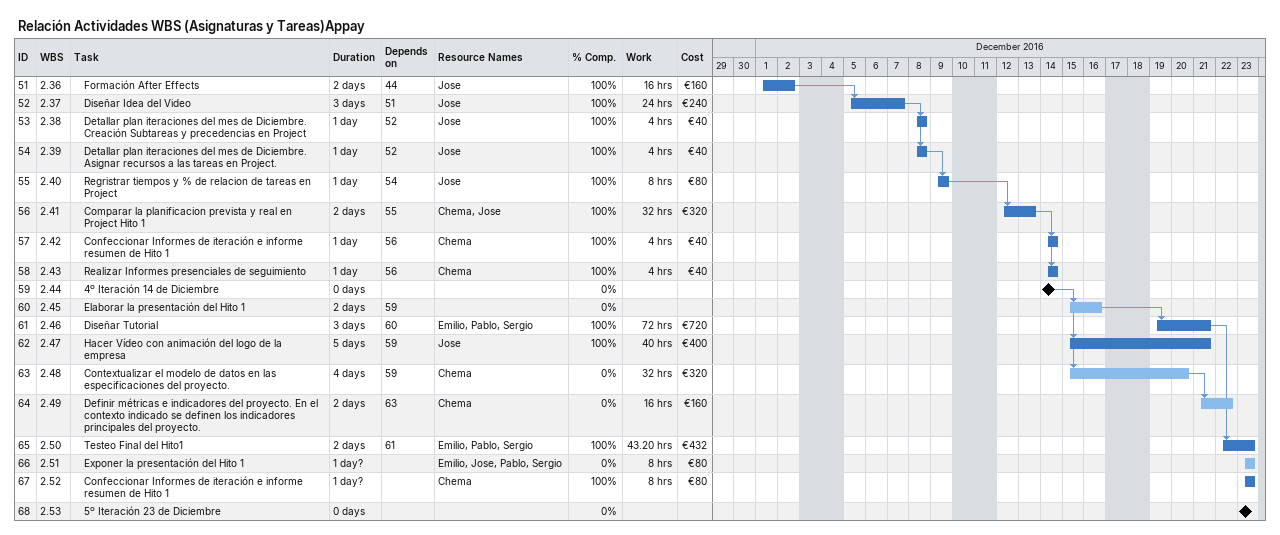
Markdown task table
Relación Actividades WBS (Asignaturas y Tareas)Appay

| ID | WBS | Task | Duration | Start | Finish | Predecessors | Resources | % complete | Work (h) | Cost (€) |
|---|---|---|---|---|---|---|---|---|---|---|
| 51 | 2.36 | Formación After Effects | 2d | 2016-12-01 | 2016-12-02 | 44 | Jose | 100 | 16 | 160 |
| 52 | 2.37 | Diseñar Idea del Video | 3d | 2016-12-05 | 2016-12-07 | 51 | Jose | 100 | 24 | 240 |
| 53 | 2.38 | Detallar plan iteraciones del mes de Diciembre. Creación Subtareas y precedencias en Project | 1d | 2016-12-08 | 2016-12-08 | 52 | Jose | 100 | 4 | 40 |
| 54 | 2.39 | Detallar plan iteraciones del mes de Diciembre. Asignar recursos a las tareas en Project. | 1d | 2016-12-08 | 2016-12-08 | 52 | Jose | 100 | 4 | 40 |
| 55 | 2.40 | Regristrar tiempos y % de relacion de tareas en Project | 1d | 2016-12-09 | 2016-12-09 | 54 | Jose | 100 | 8 | 80 |
| 56 | 2.41 | Comparar la planificacion prevista y real en Project Hito 1 | 2d | 2016-12-12 | 2016-12-13 | 55 | Chema, Jose | 100 | 32 | 320 |
| 57 | 2.42 | Confeccionar Informes de iteración e informe resumen de Hito 1 | 1d | 2016-12-14 | 2016-12-14 | 56 | Chema | 100 | 4 | 40 |
| 58 | 2.43 | Realizar Informes presenciales de seguimiento | 1d | 2016-12-14 | 2016-12-14 | 56 | Chema | 100 | 4 | 40 |
| 59 | 2.44 | 4º Iteración 14 de Diciembre | 0d | 2016-12-14 | 2016-12-14 |  |  | 0 |  |  |
| 60 | 2.45 | Elaborar la presentación del Hito 1 | 2d | 2016-12-15 | 2016-12-16 | 59 |  | 0 |  |  |
| 61 | 2.46 | Diseñar Tutorial | 3d | 2016-12-19 | 2016-12-21 | 60 | Emilio, Pablo, Sergio | 100 | 72 | 720 |
| 62 | 2.47 | Hacer Vídeo con animación del logo de la empresa | 5d | 2016-12-15 | 2016-12-21 | 59 | Jose | 100 | 40 | 400 |
| 63 | 2.48 | Contextualizar el modelo de datos en las especificaciones del proyecto. | 4d | 2016-12-15 | 2016-12-20 | 59 | Chema | 0 | 32 | 320 |
| 64 | 2.49 | Definir métricas e indicadores del proyecto. En el contexto indicado se definen los indicadores principales del proyecto. | 2d | 2016-12-21 | 2016-12-22 | 63 | Chema | 0 | 16 | 160 |
| 65 | 2.50 | Testeo Final del Hito1 | 2d | 2016-12-22 | 2016-12-23 | 61 | Emilio, Pablo, Sergio | 100 | 43.20 | 432 |
| 66 | 2.51 | Exponer la presentación del Hito 1 | 1d? | 2016-12-23 | 2016-12-23 |  | Emilio, Jose, Pablo, Sergio | 0 | 8 | 80 |
| 67 | 2.52 | Confeccionar Informes de iteración e informe resumen de Hito 1 | 1d? | 2016-12-23 | 2016-12-23 |  | Chema | 100 | 8 | 80 |
| 68 | 2.53 | 5º Iteración 23 de Diciembre | 0d | 2016-12-23 | 2016-12-23 |  |  | 0 |  |  |
